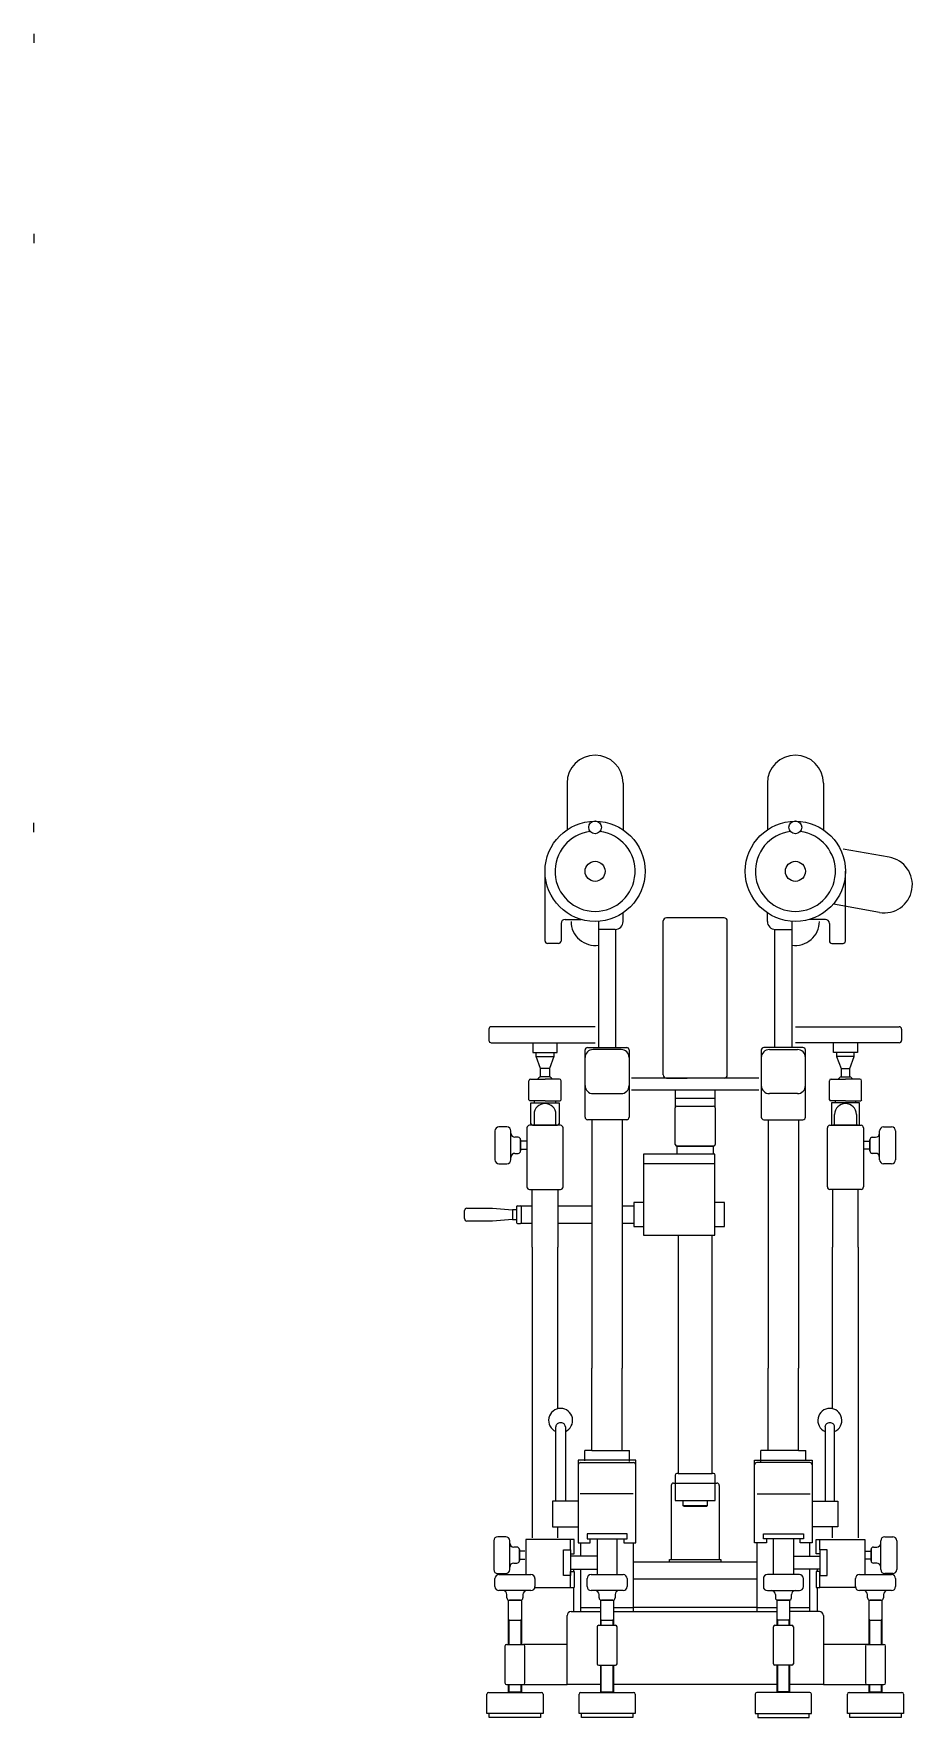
# Model space of a CAD drawing. Header units: metres. Extents: x 250.9 to 296.3, y -151.6 to -124.3.
# Drawn here: x 277.048 to 278.144, y -149.427 to -147.325 of the extents above; entities that cross this region are included whole.
import ezdxf

# ---------------------------------------------------------------- set-up
doc = ezdxf.new("R2010")
doc.units = ezdxf.units.M
doc.header["$MEASUREMENT"] = 0
doc.layers.add('A. muebles', color=152, linetype='Continuous', lineweight=15)

msp = doc.modelspace()

# ---------------------------------------------------------------- linework, layer by layer
at = {"layer": 'A. muebles'}
for p, q in [((277.0478, -147.3255), (277.0478, -147.337)), ((277.0478, -147.5755), (277.0478, -147.587)), ((277.7135, -148.261), (277.7135, -148.3192)), ((277.7835, -148.261), (277.7835, -148.3192)), ((277.9635, -148.261), (277.9635, -148.3192)), ((278.0335, -148.261), (278.0335, -148.3192)), ((277.0478, -148.322), (277.0478, -148.3105)), ((278.1155, -148.3533), (278.0582, -148.3432)), ((277.686, -148.458), (277.686, -148.371)), ((278.061, -148.458), (278.061, -148.371)), ((277.7835, -148.4335), (277.7835, -148.4227)), ((277.9635, -148.4335), (277.9635, -148.4227)), ((278.1034, -148.4223), (278.046, -148.4122)), ((277.706, -148.436), (277.706, -148.458)), ((277.711, -148.431), (277.731, -148.431)), ((277.753, -148.591), (277.753, -148.4335)), ((277.7735, -148.4435), (277.753, -148.4435)), ((277.774, -148.4435), (277.774, -148.591)), ((277.8335, -148.625), (277.8335, -148.433)), ((277.9095, -148.429), (277.8375, -148.429)), ((277.9135, -148.625), (277.9135, -148.433)), ((277.973, -148.591), (277.973, -148.4435)), ((277.9735, -148.4435), (277.994, -148.4435)), ((277.994, -148.4335), (277.994, -148.591)), ((278.036, -148.431), (278.016, -148.431)), ((278.041, -148.436), (278.041, -148.458)), ((277.703, -148.461), (277.689, -148.461)), ((278.044, -148.461), (278.058, -148.461)), ((277.616, -148.568), (277.616, -148.582)), ((277.7485, -148.565), (277.619, -148.565)), ((277.9985, -148.565), (278.128, -148.565)), ((278.131, -148.568), (278.131, -148.582)), ((277.619, -148.585), (277.638, -148.585)), ((277.638, -148.585), (277.7485, -148.585)), ((277.671, -148.585), (277.671, -148.597)), ((277.701, -148.597), (277.701, -148.585)), ((277.736, -148.678), (277.736, -148.594)), ((277.739, -148.591), (277.788, -148.591)), ((277.781, -148.5935), (277.746, -148.5935)), ((277.791, -148.594), (277.791, -148.678)), ((277.956, -148.594), (277.956, -148.678)), ((278.008, -148.591), (277.959, -148.591)), ((277.966, -148.5935), (278.001, -148.5935)), ((278.109, -148.585), (277.9985, -148.585)), ((278.011, -148.678), (278.011, -148.594)), ((278.046, -148.597), (278.046, -148.585)), ((278.076, -148.585), (278.076, -148.597)), ((278.128, -148.585), (278.109, -148.585)), ((277.671, -148.597), (277.701, -148.597)), ((277.675, -148.602), (277.675, -148.5975)), ((277.6805, -148.617), (277.675, -148.602)), ((277.675, -148.602), (277.697, -148.602)), ((277.697, -148.602), (277.6915, -148.617)), ((277.697, -148.5975), (277.697, -148.602)), ((278.076, -148.597), (278.046, -148.597)), ((278.05, -148.5975), (278.05, -148.602)), ((278.05, -148.602), (278.0555, -148.617)), ((278.072, -148.602), (278.05, -148.602)), ((278.0665, -148.617), (278.072, -148.602)), ((278.072, -148.602), (278.072, -148.5975)), ((277.666, -148.6563), (277.666, -148.6323)), ((277.668, -148.6303), (277.686, -148.6303)), ((277.6915, -148.617), (277.6805, -148.617)), ((277.6805, -148.6275), (277.6805, -148.617)), ((277.6915, -148.6275), (277.6805, -148.6275)), ((277.704, -148.6303), (277.686, -148.6303)), ((277.6915, -148.617), (277.6915, -148.6275)), ((277.706, -148.6563), (277.706, -148.6323)), ((277.953, -148.629), (277.794, -148.629)), ((277.8375, -148.629), (277.8635, -148.629)), ((277.9095, -148.629), (277.8835, -148.629)), ((278.041, -148.6563), (278.041, -148.6323)), ((278.043, -148.6303), (278.061, -148.6303)), ((278.0555, -148.617), (278.0665, -148.617)), ((278.0555, -148.617), (278.0555, -148.6275)), ((278.0555, -148.6275), (278.0665, -148.6275)), ((278.079, -148.6303), (278.061, -148.6303)), ((278.0665, -148.6275), (278.0665, -148.617)), ((278.081, -148.6563), (278.081, -148.6323)), ((277.666, -148.6563), (277.667, -148.6573)), ((277.686, -148.6573), (277.667, -148.6573)), ((277.673, -148.66), (277.673, -148.657)), ((277.686, -148.6573), (277.705, -148.6573)), ((277.699, -148.657), (277.699, -148.66)), ((277.706, -148.6563), (277.705, -148.6573)), ((277.746, -148.6485), (277.781, -148.6485)), ((277.953, -148.644), (277.794, -148.644)), ((277.8485, -148.644), (277.8485, -148.6661)), ((277.8485, -148.654), (277.8985, -148.654)), ((277.8985, -148.6661), (277.8985, -148.644)), ((278.001, -148.6485), (277.966, -148.6485)), ((278.041, -148.6563), (278.042, -148.6573)), ((278.061, -148.6573), (278.042, -148.6573)), ((278.048, -148.657), (278.048, -148.66)), ((278.061, -148.6573), (278.08, -148.6573)), ((278.074, -148.66), (278.074, -148.657)), ((278.081, -148.6563), (278.08, -148.6573)), ((277.6685, -148.66), (277.673, -148.66)), ((277.6685, -148.686), (277.6685, -148.66)), ((277.6724, -148.6744), (277.6724, -148.688)), ((277.673, -148.66), (277.7035, -148.66)), ((277.6996, -148.688), (277.6996, -148.6744)), ((277.7035, -148.66), (277.7035, -148.686)), ((277.8485, -148.712), (277.8485, -148.666)), ((277.8505, -148.664), (277.8965, -148.664)), ((277.8985, -148.666), (277.8985, -148.712)), ((278.0435, -148.66), (278.0435, -148.686)), ((278.074, -148.66), (278.0435, -148.66)), ((278.0474, -148.688), (278.0474, -148.6744)), ((278.0785, -148.66), (278.074, -148.66)), ((278.0746, -148.6744), (278.0746, -148.688)), ((278.0785, -148.686), (278.0785, -148.66)), ((277.6235, -148.695), (277.6235, -148.731)), ((277.6385, -148.69), (277.6285, -148.69)), ((277.6435, -148.731), (277.6435, -148.695)), ((277.6635, -148.691), (277.6635, -148.765)), ((277.7055, -148.688), (277.6665, -148.688)), ((277.6705, -148.688), (277.7015, -148.688)), ((277.7085, -148.765), (277.7085, -148.691)), ((277.788, -148.681), (277.739, -148.681)), ((277.7444, -148.681), (277.7444, -148.991)), ((277.7825, -148.681), (277.7825, -148.991)), ((277.959, -148.681), (278.008, -148.681)), ((277.9644, -148.681), (277.9644, -148.991)), ((278.0025, -148.681), (278.0025, -148.991)), ((278.0385, -148.765), (278.0385, -148.691)), ((278.0415, -148.688), (278.0805, -148.688)), ((278.0765, -148.688), (278.0455, -148.688)), ((278.0835, -148.691), (278.0835, -148.765)), ((278.1035, -148.731), (278.1035, -148.695)), ((278.1085, -148.69), (278.1185, -148.69)), ((278.1235, -148.695), (278.1235, -148.731)), ((277.6525, -148.703), (277.6485, -148.703)), ((277.6555, -148.706), (277.6555, -148.7199)), ((277.6555, -148.72), (277.6555, -148.706)), ((277.6625, -148.708), (277.6555, -148.708)), ((277.6555, -148.718), (277.6625, -148.718)), ((277.8965, -148.714), (277.8505, -148.714)), ((277.851, -148.714), (277.896, -148.714)), ((277.851, -148.724), (277.851, -148.714)), ((277.896, -148.714), (277.896, -148.724)), ((278.0844, -148.708), (278.0915, -148.708)), ((278.0915, -148.718), (278.0844, -148.718)), ((278.0915, -148.706), (278.0915, -148.7199)), ((278.0915, -148.72), (278.0915, -148.706)), ((278.0945, -148.703), (278.0985, -148.703)), ((277.6285, -148.736), (277.6385, -148.736)), ((277.6485, -148.723), (277.6525, -148.723)), ((277.898, -148.724), (277.809, -148.724)), ((277.809, -148.724), (277.809, -148.825)), ((277.898, -148.736), (277.809, -148.736)), ((277.896, -148.724), (277.851, -148.724)), ((277.898, -148.825), (277.898, -148.724)), ((278.0985, -148.723), (278.0945, -148.723)), ((278.1185, -148.736), (278.1085, -148.736)), ((277.6665, -148.768), (277.7055, -148.768)), ((277.67, -148.84), (277.67, -148.768)), ((277.702, -148.768), (277.702, -148.84)), ((277.809, -148.7845), (277.797, -148.7845)), ((277.797, -148.7845), (277.797, -148.8145)), ((277.91, -148.7845), (277.898, -148.7845)), ((277.91, -148.8145), (277.91, -148.7845)), ((278.0805, -148.768), (278.0415, -148.768)), ((278.045, -148.768), (278.045, -148.84)), ((278.077, -148.84), (278.077, -148.768)), ((277.5855, -148.8045), (277.5855, -148.7945)), ((277.5885, -148.7915), (277.6205, -148.7915)), ((277.6205, -148.7915), (277.6455, -148.7935)), ((277.6455, -148.8055), (277.6205, -148.8075)), ((277.6505, -148.7935), (277.6455, -148.7935)), ((277.6455, -148.7935), (277.6455, -148.8055)), ((277.6455, -148.8055), (277.6505, -148.8055)), ((277.6505, -148.7895), (277.6505, -148.8095)), ((277.6515, -148.7885), (277.67, -148.7885)), ((277.6565, -148.8095), (277.6565, -148.7895)), ((277.702, -148.7885), (277.7444, -148.7885)), ((277.7825, -148.7885), (277.7965, -148.7885)), ((277.6205, -148.8075), (277.5885, -148.8075)), ((277.6515, -148.8105), (277.6555, -148.8105)), ((277.67, -148.8105), (277.6555, -148.8105)), ((277.7444, -148.8105), (277.702, -148.8105)), ((277.7965, -148.8105), (277.7825, -148.8105)), ((277.797, -148.8145), (277.809, -148.8145)), ((277.809, -148.825), (277.898, -148.825)), ((277.8521, -148.825), (277.8521, -148.8765)), ((277.8948, -148.8765), (277.8948, -148.825)), ((277.898, -148.8145), (277.91, -148.8145)), ((277.67, -148.84), (277.67, -149.203)), ((277.702, -149.0418), (277.702, -148.84)), ((278.045, -149.0418), (278.045, -148.84)), ((278.077, -148.84), (278.077, -149.203)), ((277.8521, -148.8765), (277.8521, -149.1225)), ((277.8948, -149.1225), (277.8948, -148.8765)), ((277.7444, -149.094), (277.7444, -148.991)), ((277.7825, -149.094), (277.7825, -148.991)), ((277.9644, -149.094), (277.9644, -148.991)), ((278.0025, -149.094), (278.0025, -148.991)), ((277.6995, -149.157), (277.6995, -149.0645)), ((277.7115, -149.0645), (277.7115, -149.157)), ((278.0355, -149.0645), (278.0355, -149.157)), ((278.0475, -149.157), (278.0475, -149.0645)), ((277.7444, -149.094), (277.7355, -149.094)), ((277.7355, -149.1067), (277.7355, -149.094)), ((277.7444, -149.094), (277.7915, -149.094)), ((277.7915, -149.1078), (277.7915, -149.094)), ((277.9555, -149.1078), (277.9555, -149.094)), ((278.0025, -149.094), (277.9555, -149.094)), ((278.0025, -149.094), (278.0115, -149.094)), ((278.0115, -149.1067), (278.0115, -149.094)), ((277.7995, -149.106), (277.7275, -149.106)), ((277.7275, -149.106), (277.7275, -149.209)), ((277.7305, -149.109), (277.7965, -149.109)), ((277.7995, -149.209), (277.7995, -149.106)), ((277.9475, -149.209), (277.9475, -149.106)), ((277.9475, -149.106), (278.0195, -149.106)), ((278.0165, -149.109), (277.9505, -149.109)), ((278.0195, -149.106), (278.0195, -149.209)), ((277.8435, -149.1375), (277.8435, -149.23)), ((277.8465, -149.1345), (277.9005, -149.1345)), ((277.8485, -149.1245), (277.8485, -149.1345)), ((277.8485, -149.1345), (277.8485, -149.1565)), ((277.8521, -149.1225), (277.8505, -149.1225)), ((277.8521, -149.1225), (277.8535, -149.1225)), ((277.8521, -149.1225), (277.8948, -149.1225)), ((277.8965, -149.1225), (277.8948, -149.1225)), ((277.8985, -149.1345), (277.8985, -149.1245)), ((277.8985, -149.1565), (277.8985, -149.1345)), ((277.9035, -149.1375), (277.9035, -149.23)), ((277.7275, -149.157), (277.6955, -149.157)), ((277.6955, -149.157), (277.6955, -149.189)), ((277.7961, -149.148), (277.7299, -149.148)), ((277.8485, -149.1565), (277.8985, -149.1565)), ((277.8585, -149.163), (277.8585, -149.1565)), ((277.8595, -149.164), (277.8585, -149.163)), ((277.8885, -149.163), (277.8585, -149.163)), ((277.8885, -149.163), (277.8875, -149.164)), ((277.8885, -149.1565), (277.8885, -149.163)), ((277.9509, -149.148), (278.017, -149.148)), ((278.0195, -149.157), (278.0515, -149.157)), ((278.0515, -149.157), (278.0515, -149.189)), ((277.8875, -149.164), (277.8595, -149.164)), ((277.637, -149.2015), (277.627, -149.2015)), ((277.7225, -149.205), (277.662, -149.205)), ((277.662, -149.205), (277.662, -149.2488)), ((277.6955, -149.189), (277.7275, -149.189)), ((277.702, -149.203), (277.702, -149.189)), ((277.718, -149.218), (277.718, -149.205)), ((277.7225, -149.223), (277.7225, -149.205)), ((277.7385, -149.198), (277.7385, -149.204)), ((277.7885, -149.198), (277.7385, -149.198)), ((277.7385, -149.204), (277.7885, -149.204)), ((277.7425, -149.209), (277.7425, -149.204)), ((277.751, -149.204), (277.751, -149.2488)), ((277.776, -149.2488), (277.776, -149.204)), ((277.7845, -149.204), (277.7845, -149.209)), ((277.7885, -149.204), (277.7885, -149.198)), ((277.9585, -149.204), (277.9585, -149.198)), ((277.9585, -149.198), (278.0085, -149.198)), ((278.0085, -149.204), (277.9585, -149.204)), ((277.9625, -149.204), (277.9625, -149.209)), ((277.971, -149.2488), (277.971, -149.204)), ((277.996, -149.204), (277.996, -149.2488)), ((278.0045, -149.209), (278.0045, -149.204)), ((278.0085, -149.198), (278.0085, -149.204)), ((278.0515, -149.189), (278.0195, -149.189)), ((278.0245, -149.223), (278.0245, -149.205)), ((278.0245, -149.205), (278.085, -149.205)), ((278.029, -149.218), (278.029, -149.205)), ((278.045, -149.203), (278.045, -149.189)), ((278.085, -149.205), (278.085, -149.2488)), ((278.11, -149.2015), (278.12, -149.2015)), ((277.622, -149.2065), (277.622, -149.2425)), ((277.642, -149.2425), (277.642, -149.2065)), ((277.651, -149.2145), (277.647, -149.2145)), ((277.654, -149.2175), (277.654, -149.2314)), ((277.654, -149.2315), (277.654, -149.2175)), ((277.661, -149.2195), (277.654, -149.2195)), ((277.709, -149.25), (277.709, -149.218)), ((277.709, -149.218), (277.718, -149.218)), ((277.718, -149.218), (277.718, -149.25)), ((277.718, -149.223), (277.7225, -149.223)), ((277.751, -149.226), (277.718, -149.226)), ((277.7275, -149.209), (277.7425, -149.209)), ((277.7305, -149.209), (277.7305, -149.226)), ((277.7845, -149.209), (277.7995, -149.209)), ((277.7965, -149.295), (277.7965, -149.209)), ((277.9625, -149.209), (277.9475, -149.209)), ((277.9505, -149.209), (277.9505, -149.295)), ((277.996, -149.226), (278.029, -149.226)), ((278.0195, -149.209), (278.0045, -149.209)), ((278.0165, -149.226), (278.0165, -149.209)), ((278.029, -149.223), (278.0245, -149.223)), ((278.029, -149.218), (278.029, -149.25)), ((278.038, -149.218), (278.029, -149.218)), ((278.038, -149.25), (278.038, -149.218)), ((278.0859, -149.2195), (278.093, -149.2195)), ((278.093, -149.2175), (278.093, -149.2314)), ((278.093, -149.2315), (278.093, -149.2175)), ((278.096, -149.2145), (278.1, -149.2145)), ((278.105, -149.2425), (278.105, -149.2065)), ((278.125, -149.2065), (278.125, -149.2425)), ((277.647, -149.2345), (277.651, -149.2345)), ((277.654, -149.2295), (277.661, -149.2295)), ((277.718, -149.242), (277.751, -149.242)), ((277.718, -149.265), (277.718, -149.245)), ((277.718, -149.245), (277.7225, -149.245)), ((277.7215, -149.242), (277.7215, -149.245)), ((277.7225, -149.245), (277.7225, -149.265)), ((277.7305, -149.242), (277.7305, -149.295)), ((277.7965, -149.233), (277.9505, -149.233)), ((277.8415, -149.233), (277.8415, -149.23)), ((277.8415, -149.23), (277.9055, -149.23)), ((277.9055, -149.23), (277.9055, -149.233)), ((278.029, -149.242), (277.996, -149.242)), ((278.0165, -149.295), (278.0165, -149.242)), ((278.029, -149.245), (278.0245, -149.245)), ((278.0245, -149.245), (278.0245, -149.265)), ((278.0255, -149.242), (278.0255, -149.245)), ((278.029, -149.265), (278.029, -149.245)), ((278.093, -149.2295), (278.0859, -149.2295)), ((278.1, -149.2345), (278.096, -149.2345)), ((277.6235, -149.2638), (277.6235, -149.2538)), ((277.627, -149.2475), (277.637, -149.2475)), ((277.6285, -149.2488), (277.6685, -149.2488)), ((277.6733, -149.265), (277.7225, -149.265)), ((277.6735, -149.2538), (277.6735, -149.2638)), ((277.718, -149.25), (277.709, -149.25)), ((277.7215, -149.265), (277.7215, -149.295)), ((277.7385, -149.2638), (277.7385, -149.2538)), ((277.7435, -149.2488), (277.7835, -149.2488)), ((277.7885, -149.2538), (277.7885, -149.2638)), ((277.7965, -149.254), (277.9505, -149.254)), ((277.9585, -149.2538), (277.9585, -149.2638)), ((278.0035, -149.2488), (277.9635, -149.2488)), ((278.0085, -149.2638), (278.0085, -149.2538)), ((278.0245, -149.265), (278.029, -149.265)), ((278.0255, -149.265), (278.0255, -149.295)), ((278.029, -149.25), (278.038, -149.25)), ((278.0736, -149.265), (278.029, -149.265)), ((278.0735, -149.2638), (278.0735, -149.2538)), ((278.0785, -149.2488), (278.1185, -149.2488)), ((278.12, -149.2475), (278.11, -149.2475)), ((278.1235, -149.2538), (278.1235, -149.2638)), ((277.6685, -149.2688), (277.6285, -149.2688)), ((277.6385, -149.2778), (277.6385, -149.2738)), ((277.6405, -149.2808), (277.6565, -149.2808)), ((277.6405, -149.336), (277.6405, -149.2808)), ((277.6415, -149.2808), (277.6554, -149.2808)), ((277.6555, -149.2808), (277.6415, -149.2808)), ((277.6565, -149.2808), (277.6565, -149.336)), ((277.6585, -149.2738), (277.6585, -149.2778)), ((277.7835, -149.2688), (277.7435, -149.2688)), ((277.7535, -149.2778), (277.7535, -149.2738)), ((277.7555, -149.2808), (277.7715, -149.2808)), ((277.7555, -149.312), (277.7555, -149.2808)), ((277.7565, -149.2808), (277.7704, -149.2808)), ((277.7705, -149.2808), (277.7565, -149.2808)), ((277.7715, -149.2808), (277.7715, -149.312)), ((277.7735, -149.2738), (277.7735, -149.2778)), ((277.9635, -149.2688), (278.0035, -149.2688)), ((277.9735, -149.2738), (277.9735, -149.2778)), ((277.9915, -149.2808), (277.9755, -149.2808)), ((277.9755, -149.2808), (277.9755, -149.312)), ((277.9904, -149.2808), (277.9765, -149.2808)), ((277.9765, -149.2808), (277.9905, -149.2808)), ((277.9915, -149.312), (277.9915, -149.2808)), ((277.9935, -149.2778), (277.9935, -149.2738)), ((278.1185, -149.2688), (278.0785, -149.2688)), ((278.0885, -149.2778), (278.0885, -149.2738)), ((278.0905, -149.2808), (278.1065, -149.2808)), ((278.0905, -149.336), (278.0905, -149.2808)), ((278.0915, -149.2808), (278.1054, -149.2808)), ((278.1055, -149.2808), (278.0915, -149.2808)), ((278.1065, -149.2808), (278.1065, -149.336)), ((278.1085, -149.2738), (278.1085, -149.2778)), ((277.6413, -149.3058), (277.6405, -149.3044)), ((277.6405, -149.3058), (277.6565, -149.3058)), ((277.6413, -149.336), (277.6413, -149.3058)), ((277.6565, -149.3044), (277.6557, -149.3058)), ((277.6557, -149.3058), (277.6557, -149.336)), ((277.7135, -149.386), (277.7135, -149.3)), ((277.7185, -149.295), (277.7555, -149.295)), ((277.7305, -149.29), (277.7555, -149.29)), ((277.7563, -149.3058), (277.7555, -149.3044)), ((277.7555, -149.3058), (277.7715, -149.3058)), ((277.7563, -149.312), (277.7563, -149.3058)), ((277.7715, -149.3044), (277.7707, -149.3058)), ((277.7707, -149.3058), (277.7707, -149.312)), ((277.7715, -149.29), (277.7965, -149.29)), ((277.7715, -149.295), (277.9755, -149.295)), ((277.9505, -149.29), (277.7965, -149.29)), ((277.9505, -149.29), (277.9755, -149.29)), ((277.9755, -149.3044), (277.9763, -149.3058)), ((277.9915, -149.3058), (277.9755, -149.3058)), ((277.9763, -149.3058), (277.9763, -149.312)), ((277.9907, -149.3058), (277.9915, -149.3044)), ((277.9907, -149.312), (277.9907, -149.3058)), ((277.9915, -149.29), (278.0165, -149.29)), ((278.0285, -149.295), (277.9915, -149.295)), ((278.0335, -149.3), (278.0335, -149.386)), ((278.0913, -149.3058), (278.0905, -149.3044)), ((278.0905, -149.3058), (278.1065, -149.3058)), ((278.0913, -149.336), (278.0913, -149.3058)), ((278.1065, -149.3044), (278.1057, -149.3058)), ((278.1057, -149.3058), (278.1057, -149.336)), ((277.751, -149.314), (277.751, -149.36)), ((277.753, -149.312), (277.774, -149.312)), ((277.776, -149.36), (277.776, -149.314)), ((277.971, -149.36), (277.971, -149.314)), ((277.973, -149.312), (277.994, -149.312)), ((277.996, -149.314), (277.996, -149.36)), ((277.636, -149.338), (277.636, -149.384)), ((277.638, -149.336), (277.659, -149.336)), ((277.7135, -149.336), (277.659, -149.336)), ((277.661, -149.384), (277.661, -149.338)), ((278.0905, -149.336), (278.0335, -149.336)), ((278.086, -149.338), (278.086, -149.384)), ((278.088, -149.336), (278.109, -149.336)), ((278.111, -149.384), (278.111, -149.338)), ((277.753, -149.362), (277.774, -149.362)), ((277.7555, -149.3958), (277.7555, -149.362)), ((277.7563, -149.3958), (277.7563, -149.362)), ((277.7707, -149.362), (277.7707, -149.3958)), ((277.7715, -149.362), (277.7715, -149.3953)), ((277.994, -149.362), (277.973, -149.362)), ((277.9755, -149.362), (277.9755, -149.3953)), ((277.9763, -149.362), (277.9763, -149.3958)), ((277.9907, -149.3958), (277.9907, -149.362)), ((277.9915, -149.3958), (277.9915, -149.362)), ((277.638, -149.386), (277.659, -149.386)), ((277.6405, -149.3958), (277.6405, -149.386)), ((277.6413, -149.3958), (277.6413, -149.386)), ((277.6557, -149.386), (277.6557, -149.3958)), ((277.6565, -149.386), (277.6565, -149.3953)), ((277.659, -149.386), (277.7135, -149.386)), ((277.7555, -149.386), (277.7135, -149.386)), ((277.9755, -149.386), (277.7715, -149.386)), ((278.0335, -149.386), (277.9915, -149.386)), ((278.0335, -149.386), (278.0913, -149.386)), ((278.088, -149.386), (278.109, -149.386)), ((278.0905, -149.3958), (278.0905, -149.386)), ((278.0913, -149.3958), (278.0913, -149.386)), ((278.1057, -149.386), (278.1057, -149.3958)), ((278.1065, -149.386), (278.1065, -149.3953)), ((277.6135, -149.422), (277.6135, -149.398)), ((277.6155, -149.396), (277.6815, -149.396)), ((277.6413, -149.3953), (277.6565, -149.3953)), ((277.6413, -149.3958), (277.6485, -149.3958)), ((277.6485, -149.3958), (277.6557, -149.3958)), ((277.6565, -149.3953), (277.6557, -149.3958)), ((277.6835, -149.398), (277.6835, -149.422)), ((277.7285, -149.422), (277.7285, -149.398)), ((277.7305, -149.396), (277.7965, -149.396)), ((277.7563, -149.3953), (277.7715, -149.3953)), ((277.7563, -149.3958), (277.7635, -149.3958)), ((277.7635, -149.3958), (277.7707, -149.3958)), ((277.7715, -149.3953), (277.7707, -149.3958)), ((277.7985, -149.398), (277.7985, -149.422)), ((277.9485, -149.398), (277.9485, -149.422)), ((278.0165, -149.396), (277.9505, -149.396)), ((277.9755, -149.3953), (277.9763, -149.3958)), ((277.9907, -149.3953), (277.9755, -149.3953)), ((277.9835, -149.3958), (277.9763, -149.3958)), ((277.9907, -149.3958), (277.9835, -149.3958)), ((278.0185, -149.422), (278.0185, -149.398)), ((278.0635, -149.422), (278.0635, -149.398)), ((278.0655, -149.396), (278.1315, -149.396)), ((278.0913, -149.3953), (278.1065, -149.3953)), ((278.0913, -149.3958), (278.0985, -149.3958)), ((278.0985, -149.3958), (278.1057, -149.3958)), ((278.1065, -149.3953), (278.1057, -149.3958)), ((278.1335, -149.398), (278.1335, -149.422)), ((277.6835, -149.422), (277.6135, -149.422)), ((277.6165, -149.427), (277.6165, -149.422)), ((277.6805, -149.427), (277.6165, -149.427)), ((277.6805, -149.422), (277.6805, -149.427)), ((277.7985, -149.422), (277.7285, -149.422)), ((277.7315, -149.427), (277.7315, -149.422)), ((277.7955, -149.427), (277.7315, -149.427)), ((277.7955, -149.422), (277.7955, -149.427)), ((277.9485, -149.422), (278.0185, -149.422)), ((277.9515, -149.422), (277.9515, -149.427)), ((277.9515, -149.427), (278.0155, -149.427)), ((278.0155, -149.427), (278.0155, -149.422)), ((278.1335, -149.422), (278.0635, -149.422)), ((278.0665, -149.427), (278.0665, -149.422)), ((278.1305, -149.427), (278.0665, -149.427)), ((278.1305, -149.422), (278.1305, -149.427))]:
    msp.add_line(p, q, dxfattribs=at)
for centre, radius in [((277.7485, -148.371), 0.0625), ((277.7485, -148.316), 0.008), ((277.9985, -148.371), 0.0625), ((277.9985, -148.316), 0.008), ((277.7485, -148.371), 0.0125), ((277.9985, -148.371), 0.0125)]:
    msp.add_circle(centre, radius, dxfattribs=at)
for centre, radius, start, end in [((277.7485, -148.261), 0.035, 0, 180), ((277.9985, -148.261), 0.035, 0, 180), ((277.7485, -148.371), 0.05, 96.8272, 83.1728), ((277.9985, -148.371), 0.05, 96.8272, 83.1728), ((278.1095, -148.3878), 0.035, 260, 80), ((277.711, -148.436), 0.005, 90, 180), ((277.7485, -148.4335), 0.03, 180, 278.6269), ((277.7735, -148.4335), 0.01, 270, 0), ((277.8375, -148.433), 0.004, 90, 180), ((277.9095, -148.433), 0.004, 0, 90), ((277.9735, -148.4335), 0.01, 180, 270), ((277.9985, -148.4335), 0.03, 261.3731, 0), ((278.036, -148.436), 0.005, 0, 90), ((277.689, -148.458), 0.003, 180, 270), ((277.703, -148.458), 0.003, 270, 0), ((278.044, -148.458), 0.003, 180, 270), ((278.058, -148.458), 0.003, 270, 0), ((277.619, -148.568), 0.003, 90, 180), ((278.128, -148.568), 0.003, 0, 90), ((277.619, -148.582), 0.003, 180, 270), ((277.739, -148.594), 0.003, 90, 180), ((277.746, -148.6035), 0.01, 90, 180), ((277.781, -148.6035), 0.01, 0, 90), ((277.788, -148.594), 0.003, 0, 90), ((277.959, -148.594), 0.003, 90, 180), ((277.966, -148.6035), 0.01, 90, 180), ((278.001, -148.6035), 0.01, 0, 90), ((278.008, -148.594), 0.003, 0, 90), ((278.128, -148.582), 0.003, 270, 0), ((277.668, -148.6323), 0.002, 90, 180), ((277.686, -148.639), 0.0127, 115.6626, 136.9412), ((277.686, -148.639), 0.0127, 43.0588, 64.3374), ((277.704, -148.6323), 0.002, 0, 90), ((277.8375, -148.625), 0.004, 180, 270), ((277.9095, -148.625), 0.004, 270, 0), ((278.043, -148.6323), 0.002, 90, 180), ((278.061, -148.639), 0.0127, 115.6626, 136.9412), ((278.061, -148.639), 0.0127, 43.0588, 64.3374), ((278.079, -148.6323), 0.002, 0, 90), ((277.746, -148.6385), 0.01, 180, 270), ((277.781, -148.6385), 0.01, 270, 0), ((277.966, -148.6385), 0.01, 180, 270), ((278.001, -148.6385), 0.01, 270, 0), ((277.686, -148.6744), 0.0136, 0, 180), ((277.739, -148.678), 0.003, 180, 270), ((277.788, -148.678), 0.003, 270, 0), ((277.8505, -148.666), 0.002, 90, 180), ((277.8965, -148.666), 0.002, 0, 90), ((277.959, -148.678), 0.003, 180, 270), ((278.008, -148.678), 0.003, 270, 0), ((278.061, -148.6744), 0.0136, 0, 180), ((277.6285, -148.695), 0.005, 90, 180), ((277.6385, -148.695), 0.005, 0, 90), ((277.6485, -148.698), 0.005, 180, 270), ((277.6665, -148.691), 0.003, 90, 180), ((277.6705, -148.686), 0.002, 180, 270), ((277.7015, -148.686), 0.002, 270, 0), ((277.7055, -148.691), 0.003, 0, 90), ((278.0415, -148.691), 0.003, 90, 180), ((278.0455, -148.686), 0.002, 180, 270), ((278.0765, -148.686), 0.002, 270, 0), ((278.0805, -148.691), 0.003, 0, 90), ((278.0985, -148.698), 0.005, 270, 0), ((278.1085, -148.695), 0.005, 90, 180), ((278.1185, -148.695), 0.005, 0, 90), ((277.6525, -148.706), 0.003, 0, 90), ((277.6525, -148.72), 0.003, 270, 0), ((277.8505, -148.712), 0.002, 180, 270), ((277.8965, -148.712), 0.002, 270, 0), ((278.0945, -148.706), 0.003, 90, 180), ((278.0945, -148.72), 0.003, 180, 270), ((277.6285, -148.731), 0.005, 180, 270), ((277.6385, -148.731), 0.005, 270, 0), ((277.6485, -148.728), 0.005, 90, 180), ((278.0985, -148.728), 0.005, 0, 90), ((278.1085, -148.731), 0.005, 180, 270), ((278.1185, -148.731), 0.005, 270, 0), ((277.6665, -148.765), 0.003, 180, 270), ((277.7055, -148.765), 0.003, 270, 0), ((278.0415, -148.765), 0.003, 180, 270), ((278.0805, -148.765), 0.003, 270, 0), ((277.5885, -148.7945), 0.003, 90, 180), ((277.5885, -148.8045), 0.003, 180, 270), ((277.6515, -148.7895), 0.001, 90, 180), ((277.6555, -148.7895), 0.001, 0, 90), ((277.6515, -148.8095), 0.001, 180, 270), ((277.6555, -148.8095), 0.001, 270, 0), ((277.7055, -149.0564), 0.015, 293.5782, 246.4218), ((278.0415, -149.0564), 0.015, 293.5782, 246.4218), ((277.7041, -149.0645), 0.00464, 149.7006, 179.8041), ((277.7047, -149.0648), 0.00529, 130.6789, 149.7825), ((277.7052, -149.0654), 0.00606, 113.2426, 130.7019), ((277.7055, -149.066), 0.00677, 89.8861, 113.2227), ((277.7055, -149.066), 0.00677, 66.7773, 90.1139), ((277.7058, -149.0654), 0.00606, 49.2981, 66.7574), ((277.7063, -149.0648), 0.00529, 30.2175, 49.3211), ((277.7068, -149.0645), 0.00464, 0.1959, 30.2994), ((278.0401, -149.0645), 0.00464, 149.7006, 179.8041), ((278.0407, -149.0648), 0.00529, 130.6789, 149.7825), ((278.0412, -149.0654), 0.00606, 113.2426, 130.7019), ((278.0415, -149.066), 0.00677, 89.8861, 113.2227), ((278.0415, -149.066), 0.00677, 66.7773, 90.1139), ((278.0418, -149.0654), 0.00606, 49.2981, 66.7574), ((278.0423, -149.0648), 0.00529, 30.2175, 49.3211), ((278.0428, -149.0645), 0.00464, 0.1959, 30.2994), ((277.7305, -149.112), 0.003, 90, 180), ((277.7965, -149.112), 0.003, 0, 90), ((277.9505, -149.112), 0.003, 90, 180), ((278.0165, -149.112), 0.003, 0, 90), ((277.8465, -149.1375), 0.003, 90, 180), ((277.8505, -149.1245), 0.002, 90, 180), ((277.8965, -149.1245), 0.002, 0, 90), ((277.9005, -149.1375), 0.003, 0, 90), ((277.627, -149.2065), 0.005, 90, 180), ((277.637, -149.2065), 0.005, 0, 90), ((278.11, -149.2065), 0.005, 90, 180), ((278.12, -149.2065), 0.005, 0, 90), ((277.647, -149.2095), 0.005, 180, 270), ((277.651, -149.2175), 0.003, 0, 90), ((278.096, -149.2175), 0.003, 90, 180), ((278.1, -149.2095), 0.005, 270, 0), ((277.627, -149.2425), 0.005, 180, 270), ((277.637, -149.2425), 0.005, 270, 0), ((277.647, -149.2395), 0.005, 90, 180), ((277.651, -149.2315), 0.003, 270, 0), ((278.096, -149.2315), 0.003, 180, 270), ((278.1, -149.2395), 0.005, 0, 90), ((278.11, -149.2425), 0.005, 180, 270), ((278.12, -149.2425), 0.005, 270, 0), ((277.6285, -149.2538), 0.005, 90, 180), ((277.6285, -149.2638), 0.005, 180, 270), ((277.6685, -149.2538), 0.005, 0, 90), ((277.6685, -149.2638), 0.005, 270, 0), ((277.7435, -149.2538), 0.005, 90, 180), ((277.7435, -149.2638), 0.005, 180, 270), ((277.7835, -149.2538), 0.005, 0, 90), ((277.7835, -149.2638), 0.005, 270, 0), ((277.9635, -149.2538), 0.005, 90, 180), ((277.9635, -149.2638), 0.005, 180, 270), ((278.0035, -149.2538), 0.005, 0, 90), ((278.0035, -149.2638), 0.005, 270, 0), ((278.0785, -149.2538), 0.005, 90, 180), ((278.0785, -149.2638), 0.005, 180, 270), ((278.1185, -149.2538), 0.005, 0, 90), ((278.1185, -149.2638), 0.005, 270, 0), ((277.6335, -149.2738), 0.005, 0, 90), ((277.6415, -149.2778), 0.003, 180, 270), ((277.6555, -149.2778), 0.003, 270, 0), ((277.6635, -149.2738), 0.005, 90, 180), ((277.7485, -149.2738), 0.005, 0, 90), ((277.7565, -149.2778), 0.003, 180, 270), ((277.7705, -149.2778), 0.003, 270, 0), ((277.7785, -149.2738), 0.005, 90, 180), ((277.9685, -149.2738), 0.005, 0, 90), ((277.9765, -149.2778), 0.003, 180, 270), ((277.9905, -149.2778), 0.003, 270, 0), ((277.9985, -149.2738), 0.005, 90, 180), ((278.0835, -149.2738), 0.005, 0, 90), ((278.0915, -149.2778), 0.003, 180, 270), ((278.1055, -149.2778), 0.003, 270, 0), ((278.1135, -149.2738), 0.005, 90, 180), ((277.7185, -149.3), 0.005, 90, 180), ((278.0285, -149.3), 0.005, 0, 90), ((277.753, -149.314), 0.002, 90, 180), ((277.774, -149.314), 0.002, 0, 90), ((277.973, -149.314), 0.002, 90, 180), ((277.994, -149.314), 0.002, 0, 90), ((277.638, -149.338), 0.002, 90, 180), ((277.659, -149.338), 0.002, 0, 90), ((278.088, -149.338), 0.002, 90, 180), ((278.109, -149.338), 0.002, 0, 90), ((277.753, -149.36), 0.002, 180, 270), ((277.774, -149.36), 0.002, 270, 0), ((277.973, -149.36), 0.002, 180, 270), ((277.994, -149.36), 0.002, 270, 0), ((277.638, -149.384), 0.002, 180, 270), ((277.659, -149.384), 0.002, 270, 0), ((278.088, -149.384), 0.002, 180, 270), ((278.109, -149.384), 0.002, 270, 0), ((277.6155, -149.398), 0.002, 90, 180), ((277.6815, -149.398), 0.002, 0, 90), ((277.7305, -149.398), 0.002, 90, 180), ((277.7965, -149.398), 0.002, 0, 90), ((277.9505, -149.398), 0.002, 90, 180), ((278.0165, -149.398), 0.002, 0, 90), ((278.0655, -149.398), 0.002, 90, 180), ((278.1315, -149.398), 0.002, 0, 90)]:
    msp.add_arc(centre, radius, start, end, dxfattribs=at)

doc.saveas('drawing.dxf')
